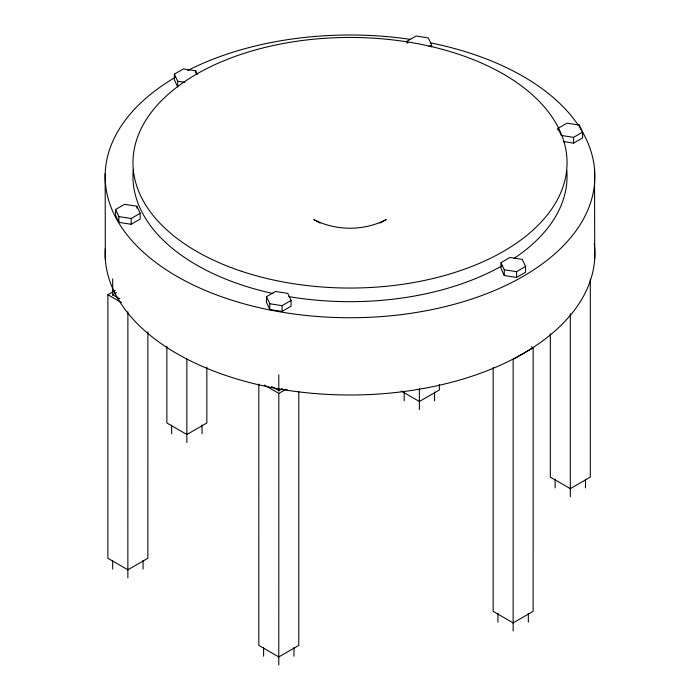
<?xml version="1.0" encoding="UTF-8"?>
<svg xmlns="http://www.w3.org/2000/svg" width="700" height="700" viewBox="0 0 700 700"><rect width="100%" height="100%" fill="white"/><g stroke="black" fill="none" stroke-linecap="round" stroke-linejoin="round"><path stroke-width="1.05" d="M115.168 290.526L107.896 294.726L107.879 558.267L127.864 569.809L147.857 558.267L147.875 331.905M127.864 569.809L127.89 311.736M166.862 346.43L166.862 422.975L186.847 434.525L206.841 422.975L206.841 367.211M186.847 434.525L186.856 359.065M258.825 384.046L258.808 645.4L278.793 656.941L298.786 645.4L298.804 391.703M278.793 656.941L278.819 393.409L286.081 389.209M401.205 391.011L419.379 401.502L419.379 388.386M439.373 384.493L439.373 389.961L419.379 401.502M493.168 367.5L493.15 611.363L513.135 622.904L533.129 611.363L533.146 347.821L531.335 346.771M513.135 622.904L513.161 359.363L533.146 347.821M550.322 333.848L550.314 477.102L570.308 488.644L590.301 477.102L590.31 279.169M570.308 488.644L570.316 313.679M174.405 74.13L177.695 81.218L177.695 86.993L174.405 79.896L174.405 74.13L183.4 68.933L195.685 70.831L197.33 74.384M115.596 209.51L124.582 204.321L136.867 206.22L140.166 213.308L140.166 219.082L131.171 224.271L118.886 222.373L115.596 215.285L115.596 209.51L118.886 216.606L118.886 222.373M407.076 43.146L407.076 41.23L416.071 36.032L428.356 37.931L431.646 45.028L431.646 46.953M118.886 216.606L131.171 218.505L140.166 213.308M428.951 46.585L431.646 45.028M116.471 292.521L112.674 294.717L119.822 298.848M266.49 296.669L275.485 291.471L287.77 293.379L291.069 300.466L291.069 306.241L282.074 311.43L269.789 309.531L266.49 302.435L266.49 296.669L269.789 303.756L269.789 309.531M558.005 130.287L558.005 128.362L567 123.165L579.285 125.064L582.575 132.16L582.575 137.935L573.58 143.124L563.343 141.54M269.789 303.756L282.074 305.664L291.069 300.466M558.005 128.362L561.295 135.45L573.58 137.357L582.575 132.16M282.371 388.57L278.793 390.626L271.644 386.505M500.99 262.675L509.976 257.486L522.27 259.385L525.56 266.481L525.56 272.248L516.565 277.445L504.28 275.537L500.99 268.45L500.99 262.675L504.28 269.771L504.28 275.537M504.28 269.771L516.565 271.67L525.56 266.481M379.873 223.125L386.207 219.546C364.026 231.123 335.974 231.088 313.793 219.546L320.127 223.125M177.695 81.218L184.861 82.329M286.283 389.506L287.752 390.346M107.896 294.726L121.529 302.592M264.276 385.009L278.819 393.409M407.076 41.23L407.899 42.998M594.501 168.63L594.746 258.055M105.175 173.793L105.306 258.886M585.497 479.202L585.497 487.926M579.285 125.064L579.285 126.989M573.58 137.357L573.58 143.124M570.308 487.97L570.308 496.694M555.117 479.202L555.117 487.926M528.334 613.462L528.334 622.186M516.565 271.67L516.565 277.445M513.135 622.23L513.135 630.954M497.945 613.462L497.945 622.186M434.569 392.061L434.569 400.785M419.379 400.838L419.379 409.561M404.189 392.061L404.189 400.785M293.991 647.5L293.991 656.233M282.074 305.664L282.074 311.43M278.793 374.824L278.793 391.186M278.793 656.276L278.793 665M263.602 647.5L263.602 656.233M202.046 425.075L202.046 433.808M195.685 70.831L195.685 72.756M186.847 433.851L186.847 442.575M171.657 425.075L171.657 433.808M143.062 560.367L143.062 569.091M136.867 206.22L136.867 208.145M131.171 218.505L131.171 224.271M127.864 569.135L127.864 577.859M112.674 278.915L112.674 295.277M112.674 560.367L112.674 569.091M566.799 170.406A217.044 125.309 0 0 1 514.028 258.431M501.637 266.026A217.044 125.309 0 0 1 288.855 296.608M273.114 293.554A217.044 125.309 0 0 1 133.289 169.418M579.976 127.829A244.869 141.374 0 0 1 467.206 300.501A244.869 141.374 0 0 1 154.735 261.678A244.869 141.374 0 0 1 174.965 77.507M187.766 70.481A244.869 141.374 0 0 1 410.559 39.393M430.43 42.849A244.869 141.374 0 0 1 578.296 125.256M594.247 243.539A244.869 141.374 0 0 1 354.375 394.975A244.869 141.374 0 0 1 105.289 248.579M241.483 271.259A217.044 125.309 0 0 0 567.044 162.741A217.044 125.309 0 0 0 241.483 54.224A217.044 125.309 0 0 0 241.483 271.259"/></g></svg>
